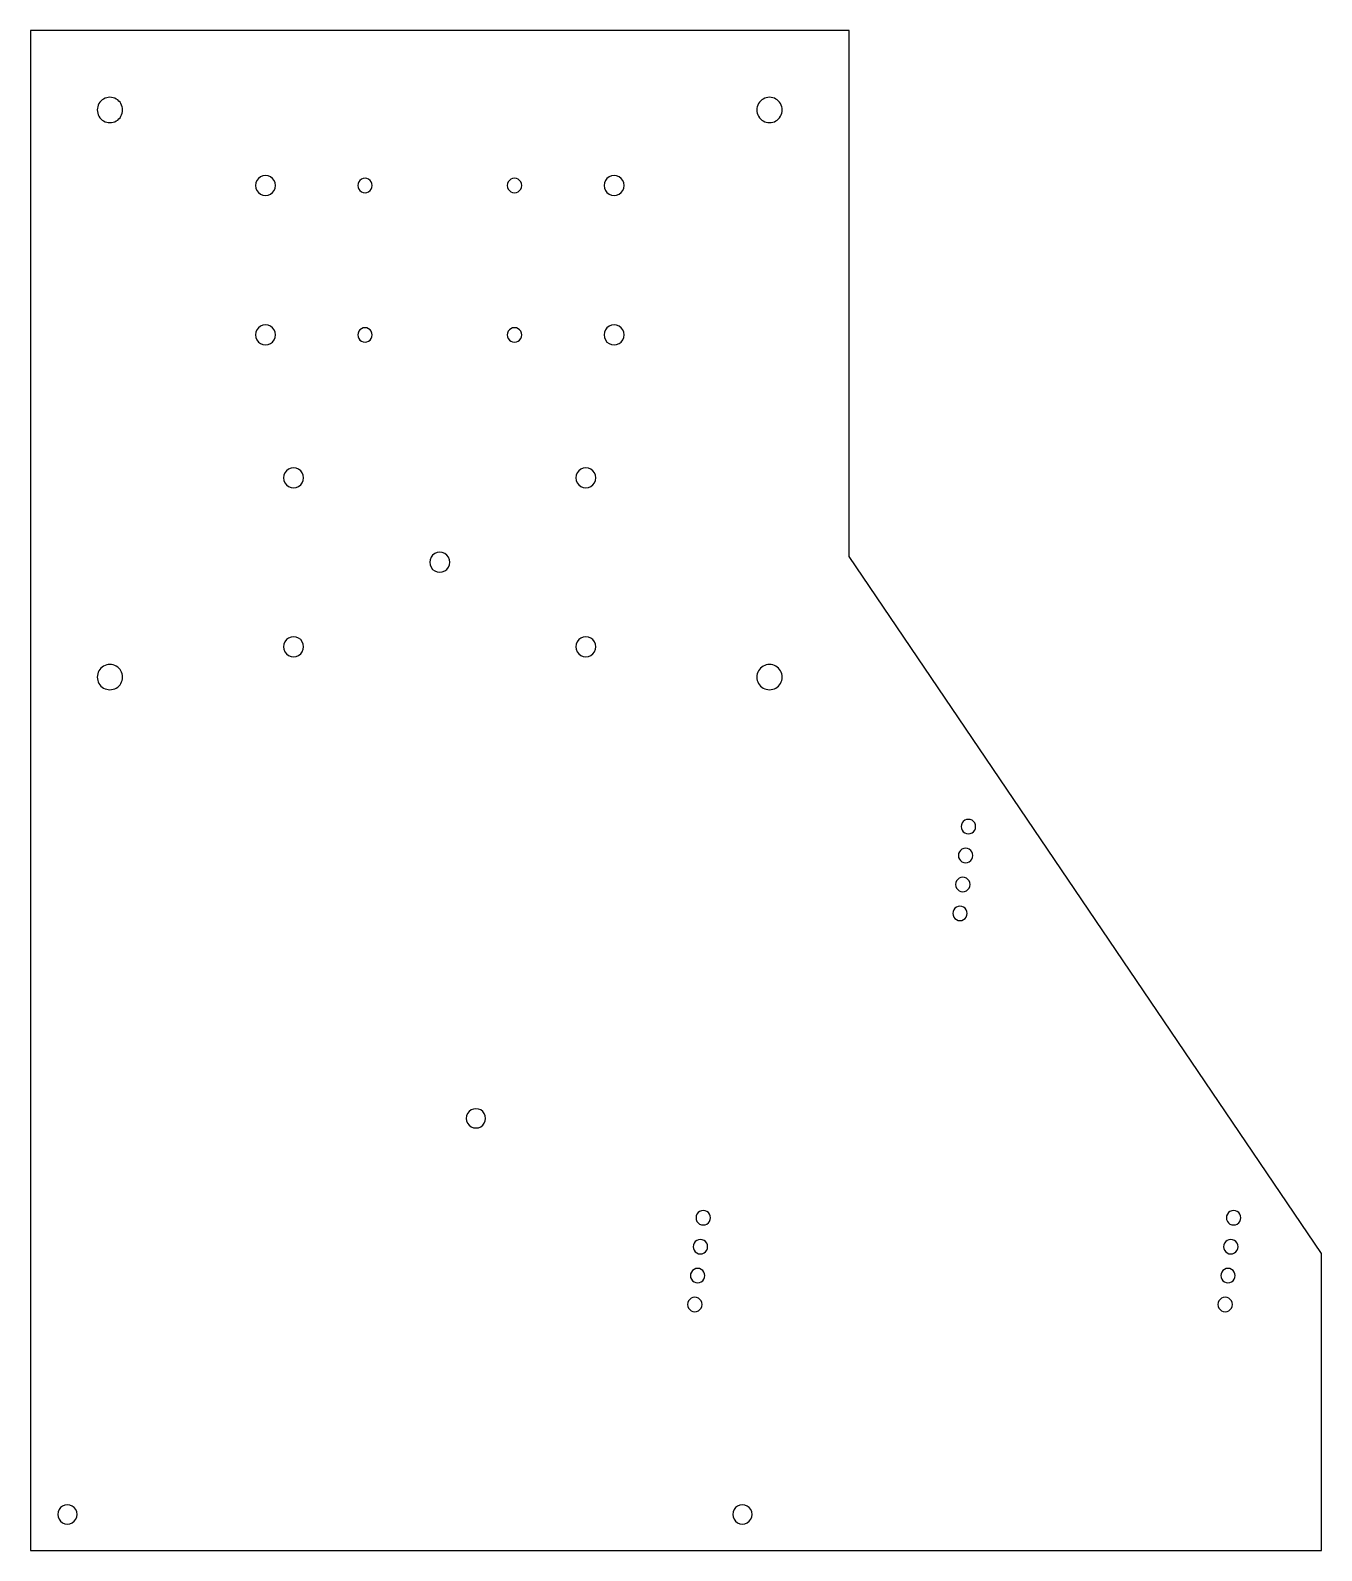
# Model space of a CAD drawing. Extents: x -85 to 183, y -205 to 110.
import ezdxf

# ---------------------------------------------------------------- set-up
doc = ezdxf.new("R2010")
doc.units = 0
doc.layers.get('0').update_dxf_attribs({"linetype": 'CONTINUOUS'})

msp = doc.modelspace()

# ---------------------------------------------------------------- linework, layer by layer
at = {"color": 7}
for points in [[(-84.9, -204.932055), (182.9, -204.932055), (182.9, -143.315048), (84.9, 1.210069), (84.9, 110.3), (-84.9, 110.3), (-84.9, -204.932055)], [(-65.775, 93.8), (-65.775, 93.8)], [(71.025, 93.8), (71.025, 93.8)], [(-34.075, 78.15), (-34.075, 78.15)], [(-14, 78.15), (-14, 78.15)], [(17, 78.15), (17, 78.15)], [(38.225, 78.15), (38.225, 78.15)], [(-34.075, 47.15), (-34.075, 47.15)], [(-14, 47.15), (-14, 47.15)], [(17, 47.15), (17, 47.15)], [(38.225, 47.15), (38.225, 47.15)], [(-28.235889, 17.5), (-28.235889, 17.5)], [(32.385889, 17.5), (32.385889, 17.5)], [(2.075, 0), (2.075, 0)], [(-28.235889, -17.5), (-28.235889, -17.5)], [(32.385889, -17.5), (32.385889, -17.5)], [(-65.775, -23.8), (-65.775, -23.8)], [(71.025, -23.8), (71.025, -23.8)], [(111.15, -54.8), (111.15, -54.8)], [(110.566812, -60.801732), (110.566812, -60.801732)], [(109.983625, -66.803465), (109.983625, -66.803465)], [(109.4, -72.8), (109.4, -72.8)], [(9.5, -115.3), (9.5, -115.3)], [(56.15, -135.911035), (56.15, -135.911035)], [(166.15, -135.911035), (166.15, -135.911035)], [(55.566812, -141.912767), (55.566812, -141.912767)], [(165.566812, -141.912767), (165.566812, -141.912767)], [(54.983625, -147.9145), (54.983625, -147.9145)], [(164.983625, -147.9145), (164.983625, -147.9145)], [(54.4, -153.911035), (54.4, -153.911035)], [(164.4, -153.911035), (164.4, -153.911035)], [(-75.225, -197.432055), (-75.225, -197.432055)], [(64.775, -197.432055), (64.775, -197.432055)]]:
    msp.add_lwpolyline(points, dxfattribs=at)
for points in [[(-69.7125, 96.073317), (-70.524678, 95.604406), (-71.025, 94.737822), (-71.025, 93.8)], [(-67.0875, 96.073317), (-67.899678, 96.542228), (-68.900322, 96.542228), (-69.7125, 96.073317)], [(-65.775, 93.8), (-65.775, 94.737822), (-66.275322, 95.604406), (-67.0875, 96.073317)], [(67.0875, 96.073317), (66.275322, 95.604406), (65.775, 94.737822), (65.775, 93.8)], [(69.7125, 96.073317), (68.900322, 96.542228), (67.899678, 96.542228), (67.0875, 96.073317)], [(71.025, 93.8), (71.025, 94.737822), (70.524678, 95.604406), (69.7125, 96.073317)], [(-71.025, 93.8), (-71.025, 92.862178), (-70.524678, 91.995594), (-69.7125, 91.526683)], [(-69.7125, 91.526683), (-68.900322, 91.057772), (-67.899678, 91.057772), (-67.0875, 91.526683)], [(-67.0875, 91.526683), (-66.275322, 91.995594), (-65.775, 92.862178), (-65.775, 93.8)], [(65.775, 93.8), (65.775, 92.862178), (66.275322, 91.995594), (67.0875, 91.526683)], [(67.0875, 91.526683), (67.899678, 91.057772), (68.900322, 91.057772), (69.7125, 91.526683)], [(69.7125, 91.526683), (70.524678, 91.995594), (71.025, 92.862178), (71.025, 93.8)], [(-37.1875, 79.947003), (-37.829507, 79.57634), (-38.225, 78.891326), (-38.225, 78.15)], [(-35.1125, 79.947003), (-35.754507, 80.317666), (-36.545493, 80.317666), (-37.1875, 79.947003)], [(-34.075, 78.15), (-34.075, 78.891326), (-34.470493, 79.57634), (-35.1125, 79.947003)], [(-16.250188, 79.44958), (-16.714385, 79.181487), (-17.000232, 78.686053), (-17, 78.15)], [(-14.749812, 79.44958), (-15.214009, 79.717674), (-15.785991, 79.717674), (-16.250188, 79.44958)], [(-14, 78.15), (-13.999767, 78.686053), (-14.285615, 79.181487), (-14.749812, 79.44958)], [(14.749812, 79.44958), (14.285615, 79.181487), (13.999767, 78.686053), (14, 78.15)], [(16.250188, 79.44958), (15.785991, 79.717674), (15.214009, 79.717674), (14.749812, 79.44958)], [(17, 78.15), (17.000232, 78.686053), (16.714385, 79.181487), (16.250188, 79.44958)], [(35.1125, 79.947003), (34.470493, 79.57634), (34.075, 78.891326), (34.075, 78.15)], [(37.1875, 79.947003), (36.545493, 80.317666), (35.754507, 80.317666), (35.1125, 79.947003)], [(38.225, 78.15), (38.225, 78.891326), (37.829507, 79.57634), (37.1875, 79.947003)], [(-38.225, 78.15), (-38.225, 77.408674), (-37.829507, 76.72366), (-37.1875, 76.352997)], [(-37.1875, 76.352997), (-36.545493, 75.982334), (-35.754507, 75.982334), (-35.1125, 76.352997)], [(-35.1125, 76.352997), (-34.470493, 76.72366), (-34.075, 77.408674), (-34.075, 78.15)], [(-17, 78.15), (-17.000232, 77.613947), (-16.714385, 77.118513), (-16.250188, 76.85042)], [(-16.250188, 76.85042), (-15.785991, 76.582326), (-15.214009, 76.582326), (-14.749812, 76.85042)], [(-14.749812, 76.85042), (-14.285615, 77.118513), (-13.999767, 77.613947), (-14, 78.15)], [(14, 78.15), (13.999767, 77.613947), (14.285615, 77.118513), (14.749812, 76.85042)], [(14.749812, 76.85042), (15.214009, 76.582326), (15.785991, 76.582326), (16.250188, 76.85042)], [(16.250188, 76.85042), (16.714385, 77.118513), (17.000232, 77.613947), (17, 78.15)], [(34.075, 78.15), (34.075, 77.408674), (34.470493, 76.72366), (35.1125, 76.352997)], [(35.1125, 76.352997), (35.754507, 75.982334), (36.545493, 75.982334), (37.1875, 76.352997)], [(37.1875, 76.352997), (37.829507, 76.72366), (38.225, 77.408674), (38.225, 78.15)], [(-37.1875, 48.947003), (-37.829507, 48.57634), (-38.225, 47.891326), (-38.225, 47.15)], [(-35.1125, 48.947003), (-35.754507, 49.317666), (-36.545493, 49.317666), (-37.1875, 48.947003)], [(-34.075, 47.15), (-34.075, 47.891326), (-34.470493, 48.57634), (-35.1125, 48.947003)], [(-16.250188, 48.44958), (-16.714385, 48.181486), (-17.000232, 47.686053), (-17, 47.15)], [(-14.749812, 48.44958), (-15.214009, 48.717674), (-15.785991, 48.717674), (-16.250188, 48.44958)], [(-14, 47.15), (-13.999767, 47.686053), (-14.285615, 48.181486), (-14.749812, 48.44958)], [(14.749812, 48.44958), (14.285615, 48.181486), (13.999767, 47.686053), (14, 47.15)], [(16.250188, 48.44958), (15.785991, 48.717674), (15.214009, 48.717674), (14.749812, 48.44958)], [(17, 47.15), (17.000232, 47.686053), (16.714385, 48.181486), (16.250188, 48.44958)], [(35.1125, 48.947003), (34.470493, 48.57634), (34.075, 47.891326), (34.075, 47.15)], [(37.1875, 48.947003), (36.545493, 49.317666), (35.754507, 49.317666), (35.1125, 48.947003)], [(38.225, 47.15), (38.225, 47.891326), (37.829507, 48.57634), (37.1875, 48.947003)], [(-38.225, 47.15), (-38.225, 46.408674), (-37.829507, 45.72366), (-37.1875, 45.352997)], [(-37.1875, 45.352997), (-36.545493, 44.982334), (-35.754507, 44.982334), (-35.1125, 45.352997)], [(-35.1125, 45.352997), (-34.470493, 45.72366), (-34.075, 46.408674), (-34.075, 47.15)], [(-17, 47.15), (-17.000232, 46.613947), (-16.714385, 46.118513), (-16.250188, 45.85042)], [(-16.250188, 45.85042), (-15.785991, 45.582326), (-15.214009, 45.582326), (-14.749812, 45.85042)], [(-14.749812, 45.85042), (-14.285615, 46.118513), (-13.999767, 46.613947), (-14, 47.15)], [(14, 47.15), (13.999767, 46.613947), (14.285615, 46.118513), (14.749812, 45.85042)], [(14.749812, 45.85042), (15.214009, 45.582326), (15.785991, 45.582326), (16.250188, 45.85042)], [(16.250188, 45.85042), (16.714385, 46.118513), (17.000232, 46.613947), (17, 47.15)], [(34.075, 47.15), (34.075, 46.408674), (34.470493, 45.72366), (35.1125, 45.352997)], [(35.1125, 45.352997), (35.754507, 44.982334), (36.545493, 44.982334), (37.1875, 45.352997)], [(37.1875, 45.352997), (37.829507, 45.72366), (38.225, 46.408674), (38.225, 47.15)], [(-31.348389, 19.297003), (-31.990396, 18.92634), (-32.385889, 18.241326), (-32.385889, 17.5)], [(-29.273389, 19.297003), (-29.915396, 19.667666), (-30.706382, 19.667666), (-31.348389, 19.297003)], [(-28.235889, 17.5), (-28.235889, 18.241326), (-28.631382, 18.92634), (-29.273389, 19.297003)], [(29.273389, 19.297003), (28.631382, 18.92634), (28.235889, 18.241326), (28.235889, 17.5)], [(31.348389, 19.297003), (30.706382, 19.667666), (29.915396, 19.667666), (29.273389, 19.297003)], [(32.385889, 17.5), (32.385889, 18.241326), (31.990396, 18.92634), (31.348389, 19.297003)], [(-32.385889, 17.5), (-32.385889, 16.758674), (-31.990396, 16.07366), (-31.348389, 15.702997)], [(-29.273389, 15.702997), (-28.631382, 16.07366), (-28.235889, 16.758674), (-28.235889, 17.5)], [(28.235889, 17.5), (28.235889, 16.758674), (28.631382, 16.07366), (29.273389, 15.702997)], [(31.348389, 15.702997), (31.990396, 16.07366), (32.385889, 16.758674), (32.385889, 17.5)], [(-31.348389, 15.702997), (-30.706382, 15.332334), (-29.915396, 15.332334), (-29.273389, 15.702997)], [(29.273389, 15.702997), (29.915396, 15.332334), (30.706382, 15.332334), (31.348389, 15.702997)], [(-1.0375, 1.797003), (-1.679507, 1.42634), (-2.075, 0.741326), (-2.075, 0)], [(-2.075, 0), (-2.075, -0.741326), (-1.679507, -1.42634), (-1.0375, -1.797003)], [(1.0375, 1.797003), (0.395493, 2.167666), (-0.395493, 2.167666), (-1.0375, 1.797003)], [(2.075, 0), (2.075, 0.741326), (1.679507, 1.42634), (1.0375, 1.797003)], [(1.0375, -1.797003), (1.679507, -1.42634), (2.075, -0.741326), (2.075, 0)], [(-1.0375, -1.797003), (-0.395493, -2.167666), (0.395493, -2.167666), (1.0375, -1.797003)], [(-31.348389, -15.702997), (-31.990396, -16.07366), (-32.385889, -16.758674), (-32.385889, -17.5)], [(-29.273389, -15.702997), (-29.915396, -15.332334), (-30.706382, -15.332334), (-31.348389, -15.702997)], [(-28.235889, -17.5), (-28.235889, -16.758674), (-28.631382, -16.07366), (-29.273389, -15.702997)], [(29.273389, -15.702997), (28.631382, -16.07366), (28.235889, -16.758674), (28.235889, -17.5)], [(31.348389, -15.702997), (30.706382, -15.332334), (29.915396, -15.332334), (29.273389, -15.702997)], [(32.385889, -17.5), (32.385889, -16.758674), (31.990396, -16.07366), (31.348389, -15.702997)], [(-32.385889, -17.5), (-32.385889, -18.241326), (-31.990396, -18.92634), (-31.348389, -19.297003)], [(-29.273389, -19.297003), (-28.631382, -18.92634), (-28.235889, -18.241326), (-28.235889, -17.5)], [(28.235889, -17.5), (28.235889, -18.241326), (28.631382, -18.92634), (29.273389, -19.297003)], [(31.348389, -19.297003), (31.990396, -18.92634), (32.385889, -18.241326), (32.385889, -17.5)], [(-69.7125, -21.526683), (-70.524678, -21.995594), (-71.025, -22.862178), (-71.025, -23.8)], [(-67.0875, -21.526683), (-67.899678, -21.057772), (-68.900322, -21.057772), (-69.7125, -21.526683)], [(-65.775, -23.8), (-65.775, -22.862178), (-66.275322, -21.995594), (-67.0875, -21.526683)], [(-31.348389, -19.297003), (-30.706382, -19.667666), (-29.915396, -19.667666), (-29.273389, -19.297003)], [(29.273389, -19.297003), (29.915396, -19.667666), (30.706382, -19.667666), (31.348389, -19.297003)], [(67.0875, -21.526683), (66.275322, -21.995594), (65.775, -22.862178), (65.775, -23.8)], [(69.7125, -21.526683), (68.900322, -21.057772), (67.899678, -21.057772), (67.0875, -21.526683)], [(71.025, -23.8), (71.025, -22.862178), (70.524678, -21.995594), (69.7125, -21.526683)], [(-71.025, -23.8), (-71.025, -24.737822), (-70.524678, -25.604406), (-69.7125, -26.073317)], [(-67.0875, -26.073317), (-66.275322, -25.604406), (-65.775, -24.737822), (-65.775, -23.8)], [(65.775, -23.8), (65.775, -24.737822), (66.275322, -25.604405), (67.0875, -26.073317)], [(69.7125, -26.073317), (70.524678, -25.604405), (71.025, -24.737822), (71.025, -23.8)], [(-69.7125, -26.073317), (-68.900322, -26.542228), (-67.899678, -26.542228), (-67.0875, -26.073317)], [(67.0875, -26.073317), (67.899678, -26.542228), (68.900322, -26.542228), (69.7125, -26.073317)], [(108.9, -53.500962), (108.435898, -53.768911), (108.15, -54.264102), (108.15, -54.8)], [(110.4, -53.500962), (109.935898, -53.233013), (109.364102, -53.233013), (108.9, -53.500962)], [(111.15, -54.8), (111.15, -54.264102), (110.864102, -53.768911), (110.4, -53.500962)], [(108.15, -54.8), (108.15, -55.335898), (108.435898, -55.831089), (108.9, -56.099038)], [(108.9, -56.099038), (109.364102, -56.366987), (109.935898, -56.366987), (110.4, -56.099038)], [(110.4, -56.099038), (110.864102, -55.831089), (111.15, -55.335898), (111.15, -54.8)], [(108.316625, -59.502152), (107.852427, -59.770246), (107.56658, -60.265679), (107.566812, -60.801732)], [(109.817, -59.502152), (109.352803, -59.234058), (108.780822, -59.234058), (108.316625, -59.502152)], [(110.566812, -60.801732), (110.567045, -60.265679), (110.281197, -59.770246), (109.817, -59.502152)], [(107.566812, -60.801732), (107.56658, -61.337786), (107.852427, -61.833219), (108.316625, -62.101313)], [(108.316625, -62.101313), (108.780822, -62.369407), (109.352803, -62.369407), (109.817, -62.101313)], [(109.817, -62.101313), (110.281197, -61.833219), (110.567045, -61.337786), (110.566812, -60.801732)], [(107.733437, -65.503884), (107.26924, -65.771978), (106.983392, -66.267411), (106.983625, -66.803465)], [(109.233813, -65.503884), (108.769616, -65.235791), (108.197634, -65.235791), (107.733437, -65.503884)], [(109.983625, -66.803465), (109.983857, -66.267411), (109.69801, -65.771978), (109.233813, -65.503884)], [(106.983625, -66.803465), (106.983392, -67.339518), (107.26924, -67.834951), (107.733437, -68.103045)], [(107.733437, -68.103045), (108.197634, -68.371139), (108.769616, -68.371139), (109.233813, -68.103045)], [(109.233813, -68.103045), (109.69801, -67.834951), (109.983857, -67.339518), (109.983625, -66.803465)], [(107.149812, -71.50042), (106.685615, -71.768514), (106.399767, -72.263947), (106.4, -72.8)], [(108.650188, -71.50042), (108.185991, -71.232326), (107.614009, -71.232326), (107.149812, -71.50042)], [(109.4, -72.8), (109.400232, -72.263947), (109.114385, -71.768514), (108.650188, -71.50042)], [(106.4, -72.8), (106.399767, -73.336053), (106.685615, -73.831487), (107.149812, -74.09958)], [(107.149812, -74.09958), (107.614009, -74.367674), (108.185991, -74.367674), (108.650188, -74.09958)], [(108.650188, -74.09958), (109.114385, -73.831487), (109.400232, -73.336053), (109.4, -72.8)], [(8.5, -113.567949), (7.881198, -113.210684), (7.118802, -113.210684), (6.5, -113.567949)], [(6.5, -113.567949), (5.881198, -113.925215), (5.5, -114.585469), (5.5, -115.3)], [(5.5, -115.3), (5.5, -116.014531), (5.881198, -116.674785), (6.5, -117.032051)], [(9.5, -115.3), (9.5, -114.585469), (9.118802, -113.925215), (8.5, -113.567949)], [(8.5, -117.032051), (9.118802, -116.674785), (9.5, -116.014531), (9.5, -115.3)], [(6.5, -117.032051), (7.118802, -117.389316), (7.881198, -117.389316), (8.5, -117.032051)], [(53.899812, -134.611455), (53.435615, -134.879548), (53.149768, -135.374982), (53.15, -135.911035)], [(55.400188, -134.611455), (54.935991, -134.343361), (54.364009, -134.343361), (53.899812, -134.611455)], [(56.15, -135.911035), (56.150233, -135.374982), (55.864385, -134.879548), (55.400188, -134.611455)], [(163.899812, -134.611455), (163.435615, -134.879548), (163.149767, -135.374982), (163.15, -135.911035)], [(165.400188, -134.611455), (164.935991, -134.343361), (164.364009, -134.343361), (163.899812, -134.611455)], [(166.15, -135.911035), (166.150232, -135.374982), (165.864385, -134.879548), (165.400188, -134.611455)], [(53.15, -135.911035), (53.149768, -136.447088), (53.435615, -136.942522), (53.899812, -137.210615)], [(53.899812, -137.210615), (54.364009, -137.478709), (54.935991, -137.478709), (55.400188, -137.210615)], [(55.400188, -137.210615), (55.864385, -136.942522), (56.150233, -136.447088), (56.15, -135.911035)], [(163.15, -135.911035), (163.149767, -136.447088), (163.435615, -136.942522), (163.899812, -137.210615)], [(163.899812, -137.210615), (164.364009, -137.478709), (164.935991, -137.478709), (165.400188, -137.210615)], [(165.400188, -137.210615), (165.864385, -136.942522), (166.150232, -136.447088), (166.15, -135.911035)], [(53.316625, -140.613187), (52.852427, -140.881281), (52.56658, -141.376714), (52.566812, -141.912767)], [(54.817, -140.613187), (54.352803, -140.345093), (53.780822, -140.345093), (53.316625, -140.613187)], [(55.566812, -141.912767), (55.567045, -141.376714), (55.281197, -140.881281), (54.817, -140.613187)], [(163.316812, -140.613729), (162.852711, -140.881678), (162.566812, -141.376869), (162.566812, -141.912767)], [(164.816812, -140.613729), (164.352711, -140.34578), (163.780914, -140.34578), (163.316812, -140.613729)], [(165.566812, -141.912767), (165.566812, -141.376869), (165.280914, -140.881678), (164.816812, -140.613729)], [(52.566812, -141.912767), (52.56658, -142.448821), (52.852427, -142.944254), (53.316625, -143.212348)], [(53.316625, -143.212348), (53.780822, -143.480442), (54.352803, -143.480442), (54.817, -143.212348)], [(54.817, -143.212348), (55.281197, -142.944254), (55.567045, -142.448821), (55.566812, -141.912767)], [(162.566812, -141.912767), (162.566812, -142.448666), (162.852711, -142.943856), (163.316812, -143.211806)], [(163.316812, -143.211806), (163.780914, -143.479755), (164.352711, -143.479755), (164.816812, -143.211806)], [(164.816812, -143.211806), (165.280914, -142.943856), (165.566812, -142.448666), (165.566812, -141.912767)], [(52.733437, -146.614919), (52.26924, -146.883013), (51.983392, -147.378446), (51.983625, -147.9145)], [(51.983625, -147.9145), (51.983392, -148.450553), (52.26924, -148.945986), (52.733437, -149.21408)], [(54.233813, -146.614919), (53.769615, -146.346826), (53.197634, -146.346826), (52.733437, -146.614919)], [(54.983625, -147.9145), (54.983857, -147.378446), (54.69801, -146.883013), (54.233813, -146.614919)], [(54.233813, -149.21408), (54.69801, -148.945986), (54.983857, -148.450553), (54.983625, -147.9145)], [(162.733437, -146.614919), (162.26924, -146.883013), (161.983392, -147.378446), (161.983625, -147.9145)], [(161.983625, -147.9145), (161.983392, -148.450553), (162.26924, -148.945986), (162.733437, -149.21408)], [(164.233813, -146.614919), (163.769616, -146.346826), (163.197634, -146.346826), (162.733437, -146.614919)], [(164.983625, -147.9145), (164.983857, -147.378446), (164.69801, -146.883013), (164.233813, -146.614919)], [(164.233813, -149.21408), (164.69801, -148.945986), (164.983857, -148.450553), (164.983625, -147.9145)], [(52.733437, -149.21408), (53.197634, -149.482174), (53.769615, -149.482174), (54.233813, -149.21408)], [(162.733437, -149.21408), (163.197634, -149.482174), (163.769616, -149.482174), (164.233813, -149.21408)], [(52.15, -152.611997), (51.685898, -152.879946), (51.4, -153.375137), (51.4, -153.911035)], [(51.4, -153.911035), (51.4, -154.446933), (51.685898, -154.942124), (52.15, -155.210073)], [(53.65, -152.611997), (53.185898, -152.344048), (52.614102, -152.344048), (52.15, -152.611997)], [(54.4, -153.911035), (54.4, -153.375137), (54.114102, -152.879946), (53.65, -152.611997)], [(53.65, -155.210073), (54.114102, -154.942124), (54.4, -154.446933), (54.4, -153.911035)], [(162.149812, -152.611455), (161.685615, -152.879549), (161.399768, -153.374982), (161.4, -153.911035)], [(161.4, -153.911035), (161.399768, -154.447088), (161.685615, -154.942522), (162.149812, -155.210615)], [(163.650188, -152.611455), (163.185991, -152.343361), (162.614009, -152.343361), (162.149812, -152.611455)], [(164.4, -153.911035), (164.400233, -153.374982), (164.114385, -152.879549), (163.650188, -152.611455)], [(163.650188, -155.210615), (164.114385, -154.942522), (164.400233, -154.447088), (164.4, -153.911035)], [(52.15, -155.210073), (52.614102, -155.478022), (53.185898, -155.478022), (53.65, -155.210073)], [(162.149812, -155.210615), (162.614009, -155.478709), (163.185991, -155.478709), (163.650188, -155.210615)], [(-76.225, -195.700004), (-76.843802, -195.342738), (-77.606198, -195.342738), (-78.225, -195.700004)], [(63.775, -195.700004), (63.156198, -195.342738), (62.393802, -195.342738), (61.775, -195.700004)], [(-78.225, -195.700004), (-78.843802, -196.057269), (-79.225, -196.717523), (-79.225, -197.432055)], [(-79.225, -197.432055), (-79.225, -198.146586), (-78.843802, -198.80684), (-78.225, -199.164106)], [(-75.225, -197.432055), (-75.225, -196.717523), (-75.606198, -196.057269), (-76.225, -195.700004)], [(-76.225, -199.164106), (-75.606198, -198.80684), (-75.225, -198.146586), (-75.225, -197.432055)], [(61.775, -195.700004), (61.156198, -196.057269), (60.775, -196.717523), (60.775, -197.432055)], [(60.775, -197.432055), (60.775, -198.146586), (61.156198, -198.80684), (61.775, -199.164105)], [(64.775, -197.432055), (64.775, -196.717523), (64.393802, -196.057269), (63.775, -195.700004)], [(63.775, -199.164105), (64.393802, -198.80684), (64.775, -198.146586), (64.775, -197.432055)], [(-78.225, -199.164106), (-77.606198, -199.521371), (-76.843802, -199.521371), (-76.225, -199.164106)], [(61.775, -199.164105), (62.393802, -199.521371), (63.156198, -199.521371), (63.775, -199.164105)]]:
    msp.add_open_spline(points, degree=3, dxfattribs=at)

doc.saveas('drawing.dxf')
